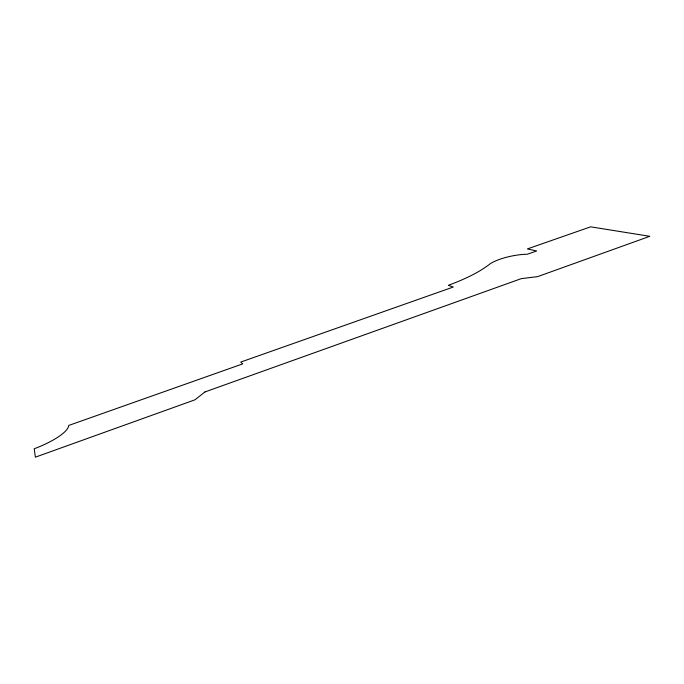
<?xml version="1.0" encoding="UTF-8"?>
<svg xmlns="http://www.w3.org/2000/svg" width="684" height="684" viewBox="0 0 684 684"><rect width="100%" height="100%" fill="white"/><g stroke="black" fill="none" stroke-linecap="round" stroke-linejoin="round"><path stroke-width="1.03" d="M204.935 391.958L194.991 399.798L35.38 457.169L34.2 448.755A40.792 11.03 -20.4 0 0 68.674 425.465L242.709 363.888L240.742 362.075L453.312 287.015L448.319 285.331A94.674 22.726 -13.9 0 0 484.614 267.786L488.607 265.007A25.411 6.344 -12.2 0 1 527.27 254.26L536.658 250.968L527.39 248.925L590.651 226.832L649.8 236.313L537.667 276.618L521.311 278.636L204.935 391.958"/></g></svg>
